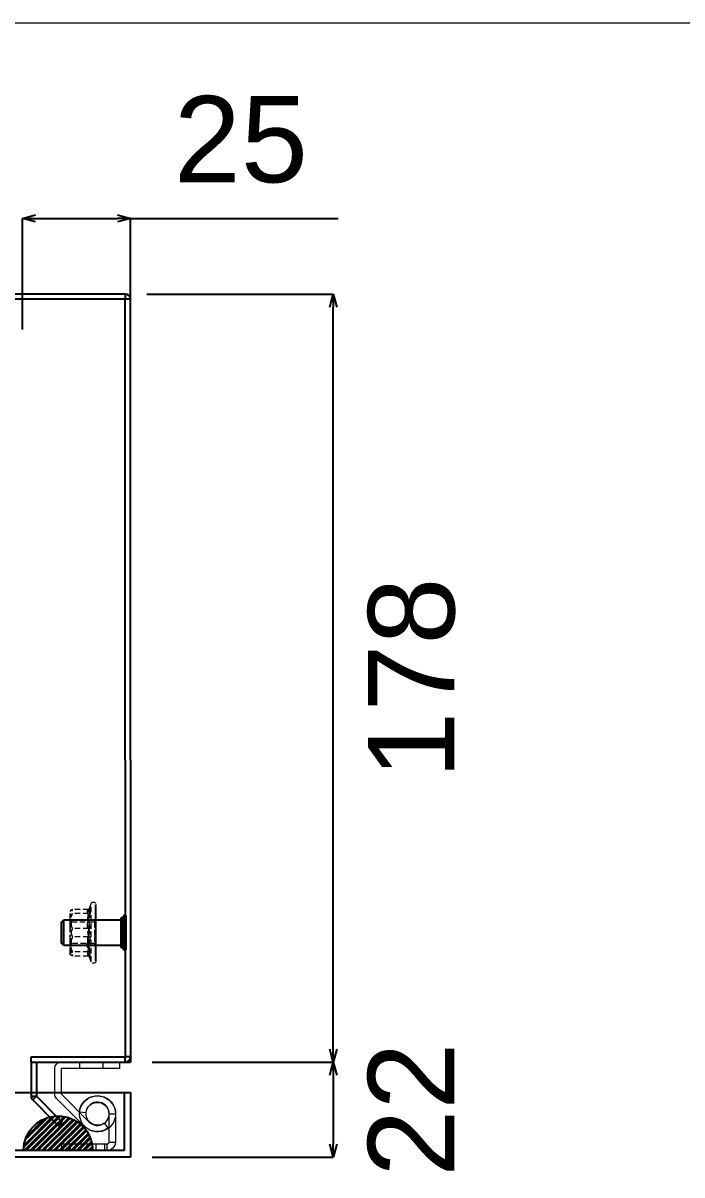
# Model space of a CAD drawing. Header units: millimetres. Extents: x 10661 to 13187, y 5596 to 7390.
# Drawn here: x 11760 to 11912.6, y 7087.6 to 7354.5 of the extents above; entities that cross this region are included whole.
import ezdxf
from ezdxf.lldxf.tags import DXFTag

# ---------------------------------------------------------------- set-up
doc = ezdxf.new("R2010")
doc.units = ezdxf.units.MM
doc.linetypes.add('HIDDEN', pattern=[1.905, 1.27, -0.635])
doc.layers.add('FRAME070', color=5, linetype='Continuous')
doc.styles.get("Standard").update_dxf_attribs({"font": 'arial.ttf'})
tags = doc.linetypes.add('CENTER', pattern=[50.8, 31.75, -6.35, 6.35, -6.35]).pattern_tags.tags
tags[10:11] = [DXFTag(74, 4), DXFTag(75, 0), DXFTag(340, '0'), DXFTag(46, 1.0), DXFTag(50, 0.0), DXFTag(44, 0.0), DXFTag(45, 0.0)]
tags[8:9] = [DXFTag(74, 4), DXFTag(75, 0), DXFTag(340, '0'), DXFTag(46, 1.0), DXFTag(50, 0.0), DXFTag(44, 0.0), DXFTag(45, 0.0)]
tags[6:7] = [DXFTag(74, 4), DXFTag(75, 0), DXFTag(340, '0'), DXFTag(46, 1.0), DXFTag(50, 0.0), DXFTag(44, 0.0), DXFTag(45, 0.0)]
tags[4:5] = [DXFTag(74, 4), DXFTag(75, 0), DXFTag(340, '0'), DXFTag(46, 1.0), DXFTag(50, 0.0), DXFTag(44, 0.0), DXFTag(45, 0.0)]
doc.dimstyles.new('pong', dxfattribs={"dimtxt": 20, "dimasz": 3, "dimexe": 0.18, "dimexo": 5, "dimgap": 8, "dimtad": 2, "dimdsep": 46, "dimtxsty": 'Standard', "dimblk": 'OPEN30', "dimcen": 2.5, "dimclrd": 1, "dimclre": 4, "dimclrt": 4, "dimadec": 0, "dimazin": 2, "dimtfac": 1, "dimtmove": 0, "dimatfit": 3, "dimldrblk": 'OPEN30', "dimfxl": 1, "dimtolj": 2, "dimarcsym": 0})

# ---------------------------------------------------------------- blocks, each defined once
blk = doc.blocks.new('A$C178D0ACC')
at = {"color": 7, "linetype": 'Continuous', "lineweight": 13}
blk.add_lwpolyline([(-6.75, 0), (6.75, 0), (6.75, 1.5), (-6.75, 1.5), (-6.75, 7.38), (-0.26, 13.87, -4.510709), (-1.04, 11.72), (-2.53, 11.59, 4.510709), (-1.32, 14.93), (-7.81, 8.44, 0.198912), (-8.25, 7.38), (-8.25, 1.5, 0.414214)], format="xyb", close=True, dxfattribs=at)
at = {"color": 1, "lineweight": 9}
blk.add_lwpolyline([(-2.4, 0), (2.9, 0), (2.9, 1.5), (-2.4, 1.5)], close=True, dxfattribs=at)
blk = doc.blocks.new('A$C0B7E02CE')
at = {"color": 7, "linetype": 'Continuous', "lineweight": 13}
for p, q in [((-2.65, 0), (-4.15, 0)), ((-4.15, 0), (-4.15, -6.55)), ((-2.65, 0), (-2.65, -6.55)), ((-1.56, -2.14), (-2.44, -3.36)), ((-2.65, -6.55), (-4.15, -6.55)), ((-2.15, -7.05), (-2.15, -8.55)), ((-2.15, -7.05), (-1.65, -7.05)), ((-1.65, -7.05), (-1.65, -8.55)), ((-1.65, -7.05), (0.35, -7.05)), ((0.35, -7.05), (0.35, -8.55)), ((0.35, -7.05), (6.35, -7.05)), ((6.35, -7.05), (6.35, -8.55)), ((6.35, -7.05), (8.35, -7.05)), ((8.35, -7.05), (8.35, -8.55)), ((-2.15, -8.55), (-1.65, -8.55)), ((-1.65, -8.55), (0.35, -8.55)), ((0.35, -8.55), (6.35, -8.55)), ((6.35, -8.55), (8.35, -8.55))]:
    blk.add_line(p, q, dxfattribs=at)
for centre, radius, start, end in [((0, 0), 4.15, 234, 180), ((0, 0), 2.65, 234, 180), ((-2.15, -6.55), 2, 180, 270), ((-2.15, -6.55), 0.5, 180, 270)]:
    blk.add_arc(centre, radius, start, end, dxfattribs=at)
blk = doc.blocks.new('A$C310157CF')
at = {"color": 7, "linetype": 'HIDDEN', "lineweight": 0}
for p, q in [((-5.41, 1.72), (-5.41, 5.4)), ((-3.18, 6), (-5, 6)), ((-4.46, 1.72), (-4.46, 5.4)), ((1.76, 6), (-3.18, 6)), ((2.5, 5.65), (-2.5, 5.65)), ((-0.95, 1.72), (-0.95, 5.4)), ((0.95, 1.72), (0.95, 5.4)), ((4.93, 6), (1.76, 6)), ((4.46, 1.72), (4.46, 5.4)), ((5.41, 1.72), (5.41, 5.4)), ((6.71, 1.1), (-6.72, 1.1)), ((-2.5, 0.38), (0.88, 0.38)), ((0.88, 0.38), (2.5, 0.38))]:
    blk.add_line(p, q, dxfattribs=at)
blk.add_line((6.53, 0), (-6.53, 0))
for centre, start, end in [((-6.53, 0.57), 110, 270), ((6.53, 0.57), 270, 70)]:
    blk.add_arc(centre, 0.567, start, end, dxfattribs=at)
for points, knots in [([(-3.18, 6), (-3.79, 5.92), (-4.55, 5.82), (-5.26, 5.47), (-5.41, 5.4)], [0, 0, 0, 0, 0.801462, 1, 1, 1, 1]), ([(-5.41, 5.4), (-5.27, 5.68), (-5.11, 5.99), (-4.95, 6), (-4.93, 6)], [0, 0, 0, 0, 0.896037, 1, 1, 1, 1]), ([(-1.76, 6), (-1.89, 6), (-2.78, 5.98), (-3.7, 5.71), (-4.43, 5.41), (-4.46, 5.4)], [0, 0, 0, 0, 0.148486, 0.965571, 1, 1, 1, 1]), ([(-0.95, 5.4), (-1.6, 5.68), (-2.34, 5.99), (-3.1, 6), (-3.18, 6)], [0, 0, 0, 0, 0.896037, 1, 1, 1, 1]), ([(0.95, 5.4), (0.72, 5.49), (-0.15, 5.84), (-1.07, 5.93), (-1.76, 6)], [0, 0, 0, 0, 0.263253, 1, 1, 1, 1]), ([(1.76, 6), (1.62, 6), (0.73, 5.98), (-0.18, 5.71), (-0.92, 5.41), (-0.95, 5.4)], [0, 0, 0, 0, 0.148486, 0.965571, 1, 1, 1, 1]), ([(0.95, 5.4), (1.6, 5.68), (2.34, 5.99), (3.1, 6), (3.18, 6)], [0, 0, 0, 0, 0.896035, 1, 1, 1, 1]), ([(4.46, 5.4), (4.23, 5.49), (3.36, 5.84), (2.44, 5.93), (1.76, 6)], [0, 0, 0, 0, 0.263254, 1, 1, 1, 1]), ([(3.18, 6), (3.79, 5.92), (4.55, 5.82), (5.26, 5.47), (5.41, 5.4)], [0, 0, 0, 0, 0.801465, 1, 1, 1, 1]), ([(4.93, 6), (4.8, 5.92), (4.64, 5.82), (4.49, 5.47), (4.46, 5.4)], [0, 0, 0, 0, 0.801461, 1, 1, 1, 1]), ([(5.41, 5.4), (5.27, 5.68), (5.11, 5.99), (4.95, 6), (4.93, 6)], [0, 0, 0, 0, 0.896037, 1, 1, 1, 1]), ([(-5.68, 1.34), (-5.68, 1.34), (-5.64, 1.36), (-5.56, 1.4), (-5.48, 1.49), (-5.42, 1.6), (-5.41, 1.68), (-5.41, 1.72)], [0, 0, 0, 0, 0.007907, 0.267532, 0.528602, 0.763814, 1, 1, 1, 1]), ([(-1, 1.34), (-1.18, 1.38), (-2.09, 1.59), (-3.66, 1.74), (-5.04, 1.47), (-5.68, 1.34)], [0, 0, 0, 0, 0.118083, 0.592258, 1, 1, 1, 1]), ([(-5.49, 1.48), (-5.35, 1.57), (-5.07, 1.74), (-4.81, 1.47), (-4.68, 1.34)], [0, 0, 0, 0, 0.500552, 1, 1, 1, 1]), ([(-5.41, 1.72), (-4.67, 1.85), (-3.19, 2.11), (-1.7, 1.85), (-0.95, 1.72)], [0, 0, 0, 0, 0.492149, 1, 1, 1, 1]), ([(-4.46, 1.72), (-4.61, 1.85), (-4.93, 2.11), (-5.25, 1.85), (-5.41, 1.72)], [0, 0, 0, 0, 0.492148, 1, 1, 1, 1]), ([(-4.46, 1.72), (-4.46, 1.68), (-4.47, 1.6), (-4.52, 1.49), (-4.59, 1.4), (-4.65, 1.36), (-4.68, 1.34), (-4.68, 1.34)], [0, 0, 0, 0, 0.236185, 0.471405, 0.732466, 0.992087, 1, 1, 1, 1]), ([(-4.68, 1.34), (-4.46, 1.38), (-3.35, 1.59), (-1.43, 1.74), (0.23, 1.47), (1, 1.34)], [0, 0, 0, 0, 0.118083, 0.592258, 1, 1, 1, 1]), ([(0.95, 1.72), (0.06, 1.85), (-1.74, 2.11), (-3.54, 1.85), (-4.46, 1.72)], [0, 0, 0, 0, 0.492148, 1, 1, 1, 1]), ([(-1, 1.34), (-0.99, 1.34), (-0.99, 1.36), (-0.97, 1.4), (-0.96, 1.49), (-0.95, 1.6), (-0.95, 1.68), (-0.95, 1.72)], [0, 0, 0, 0, 0.007908, 0.267532, 0.528599, 0.763814, 1, 1, 1, 1]), ([(4.68, 1.34), (4.46, 1.38), (3.35, 1.59), (1.43, 1.74), (-0.23, 1.47), (-1, 1.34)], [0, 0, 0, 0, 0.118084, 0.592258, 1, 1, 1, 1]), ([(-0.95, 1.72), (-0.06, 1.85), (1.74, 2.11), (3.54, 1.85), (4.46, 1.72)], [0, 0, 0, 0, 0.492149, 1, 1, 1, 1]), ([(5.41, 1.72), (4.67, 1.85), (3.19, 2.11), (1.7, 1.85), (0.95, 1.72)], [0, 0, 0, 0, 0.492147, 1, 1, 1, 1]), ([(0.95, 1.72), (0.95, 1.68), (0.95, 1.6), (0.96, 1.49), (0.97, 1.4), (0.99, 1.36), (0.99, 1.34), (1, 1.34)], [0, 0, 0, 0, 0.236186, 0.471401, 0.732468, 0.992092, 1, 1, 1, 1]), ([(1, 1.34), (1.18, 1.38), (2.09, 1.59), (3.66, 1.74), (5.04, 1.47), (5.68, 1.34)], [0, 0, 0, 0, 0.118083, 0.592257, 1, 1, 1, 1]), ([(4.46, 1.72), (4.61, 1.85), (4.93, 2.11), (5.25, 1.85), (5.41, 1.72)], [0, 0, 0, 0, 0.492148, 1, 1, 1, 1]), ([(4.68, 1.34), (4.68, 1.34), (4.65, 1.36), (4.59, 1.4), (4.52, 1.49), (4.47, 1.6), (4.46, 1.68), (4.46, 1.72)], [0, 0, 0, 0, 0.007913, 0.267525, 0.5286, 0.763814, 1, 1, 1, 1]), ([(5.68, 1.34), (5.64, 1.38), (5.43, 1.59), (5.09, 1.74), (4.81, 1.47), (4.68, 1.34)], [0, 0, 0, 0, 0.118084, 0.592259, 1, 1, 1, 1]), ([(5.3, 1.62), (5.3, 1.62), (5.32, 1.63), (5.39, 1.6), (5.49, 1.47), (5.51, 1.45)], [0, 0, 0, 0, 0.006763, 0.854115, 1, 1, 1, 1]), ([(5.41, 1.72), (5.41, 1.68), (5.42, 1.6), (5.48, 1.49), (5.56, 1.4), (5.64, 1.36), (5.68, 1.34), (5.68, 1.34)], [0, 0, 0, 0, 0.236186, 0.471402, 0.732454, 0.992093, 1, 1, 1, 1])]:
    blk.add_open_spline(points, degree=3, knots=knots, dxfattribs=at)
for points in [[(-3, 6), (-2.5, 5.65)], [(-2.5, 5.65), (-2.5, 0.38)], [(2.5, 5.65), (3, 6)], [(2.5, 0.38), (2.5, 5.65)], [(-5.34, 1.61), (-6.73, 1.1)], [(-5.52, 1.43), (-5.48, 1.47)], [(-5.35, 1.6), (-5.33, 1.6)], [(-2.5, 0.38), (-3, 0.03)], [(-3, 0.03), (-3, 0)], [(3, 0.03), (2.5, 0.38)], [(3, 0), (3, 0.03)], [(6.73, 1.1), (5.34, 1.61)], [(5.51, 1.45), (5.52, 1.43)]]:
    blk.add_open_spline(points, degree=1, dxfattribs=at)
blk = doc.blocks.new('A$C1EE243DC')
for p, q in [((-14.4, -0.75), (-14.4, 3)), ((-14.99, -2.41), (-14.99, 2.41)), ((-14.4, -3), (-14.4, -0.75))]:
    blk.add_line(p, q)
at = {"color": 0, "linetype": 'ByBlock', "lineweight": -2}
for p, q in [((-1.19, 3.35), (-1.19, 3.37)), ((-1.19, 3.34), (-1.19, 3.35)), ((-1.19, 3.14), (-1.19, 3.34)), ((-1.19, 2.78), (-1.19, 3.14)), ((-0.82, 2.98), (-1.19, 2.98)), ((-0.82, 2.98), (-1.19, 2.98)), ((-0.82, 2.97), (-1.19, 2.97)), ((-0.82, 2.96), (-1.19, 2.96)), ((-0.82, 2.8), (-1.19, 2.8)), ((-0.82, 2.78), (-1.19, 2.78)), ((-0.82, 2.76), (-1.19, 2.76)), ((-1.19, 2.66), (-1.19, 2.75)), ((-0.82, 2.74), (-1.19, 2.74)), ((-0.82, 3.34), (-0.82, 3.37)), ((-0.59, 3.35), (-0.82, 3.35)), ((-0.82, 3.34), (-0.82, 3.14)), ((-0.59, 3.34), (-0.82, 3.34)), ((-0.59, 3.33), (-0.82, 3.33)), ((-0.59, 3.33), (-0.82, 3.33)), ((-0.59, 3.14), (-0.82, 3.14)), ((-0.82, 2.66), (-0.82, 3.14)), ((-0.59, 3.13), (-0.82, 3.13)), ((-0.59, 3.12), (-0.82, 3.12)), ((-0.59, 3.06), (-0.82, 3.06)), ((-0.59, 2.75), (-0.82, 2.75)), ((-0.59, -0.96), (-0.59, 3.8)), ((0, -3.8), (0, 3.8)), ((-1.19, 2.11), (-1.19, 2.66)), ((-0.82, 2.43), (-1.19, 2.43)), ((-0.82, 2.39), (-1.19, 2.39)), ((-0.82, 2.37), (-1.19, 2.37)), ((-0.82, 2.33), (-1.19, 2.33)), ((-1.19, 1.84), (-1.19, 2.11)), ((-1.19, 1.89), (-1.19, 1.81)), ((-0.82, 1.89), (-1.19, 1.89)), ((-0.82, 1.84), (-1.19, 1.84)), ((-0.82, 1.81), (-1.19, 1.81)), ((-1.19, 1.42), (-1.19, 1.76)), ((-0.82, 1.76), (-1.19, 1.76)), ((-1.19, 1.27), (-1.19, 1.42)), ((-1.19, 0.51), (-1.19, 1.27)), ((-0.82, 1.22), (-1.19, 1.22)), ((-0.82, 1.17), (-1.19, 1.17)), ((-0.82, 1.13), (-1.19, 1.13)), ((-0.82, 1.07), (-1.19, 1.07)), ((-1.19, 0.41), (-1.19, 0.51)), ((-1.19, 0.47), (-1.19, 0.37)), ((-0.82, 0.47), (-1.19, 0.47)), ((-0.82, 0.41), (-1.19, 0.41)), ((-1.19, -0.3), (-1.19, 0.41)), ((-0.82, 0.37), (-1.19, 0.37)), ((-0.82, 0.31), (-1.19, 0.31)), ((-0.82, 2.66), (-0.82, 2.39)), ((-0.59, 2.66), (-0.82, 2.66)), ((-0.59, 2.65), (-0.82, 2.65)), ((-0.59, 2.63), (-0.82, 2.63)), ((-0.82, 2.08), (-0.82, 2.39)), ((-0.59, 2.11), (-0.82, 2.11)), ((-0.82, 1.27), (-0.82, 2.11)), ((-0.59, 2.08), (-0.82, 2.08)), ((-0.59, 2.07), (-0.82, 2.07)), ((-0.59, 1.94), (-0.82, 1.94)), ((-0.59, 1.42), (-0.82, 1.42)), ((-0.82, 1.27), (-0.82, 1.17)), ((-0.59, 1.27), (-0.82, 1.27)), ((-0.59, 1.25), (-0.82, 1.25)), ((-0.59, 1.22), (-0.82, 1.22)), ((-0.82, 0.48), (-0.82, 1.07)), ((-0.59, 0.51), (-0.82, 0.51)), ((-0.82, -0.46), (-0.82, 0.51)), ((-0.59, 0.48), (-0.82, 0.48)), ((-0.59, 0.46), (-0.82, 0.46)), ((-0.59, 0.3), (-0.82, 0.3)), ((-1.19, -0.31), (-1.19, -0.3)), ((-1.19, -0.3), (-1.19, -0.37)), ((-0.82, -0.31), (-1.19, -0.31)), ((-0.82, -0.37), (-1.19, -0.37)), ((-1.19, -0.46), (-1.19, -0.37)), ((-0.82, -0.41), (-1.19, -0.41)), ((-1.19, -1.22), (-1.19, -0.46)), ((-0.82, -0.47), (-1.19, -0.47)), ((-0.82, -1.07), (-1.19, -1.07)), ((-0.82, -1.13), (-1.19, -1.13)), ((-0.82, -1.17), (-1.19, -1.17)), ((-1.19, -1.27), (-1.19, -1.22)), ((-0.82, -1.22), (-1.19, -1.22)), ((-1.19, -1.76), (-1.19, -1.25)), ((-0.82, -1.76), (-1.19, -1.76)), ((-0.82, -1.81), (-1.19, -1.81)), ((-1.19, -2.07), (-1.19, -1.81)), ((-0.82, -1.84), (-1.19, -1.84)), ((-0.82, -1.89), (-1.19, -1.89)), ((-1.19, -2.63), (-1.19, -2.07)), ((-0.82, -2.33), (-1.19, -2.33)), ((-0.82, -2.37), (-1.19, -2.37)), ((-0.82, -2.39), (-1.19, -2.39)), ((-0.82, -2.43), (-1.19, -2.43)), ((-1.19, -2.66), (-1.19, -2.63)), ((-1.19, -2.76), (-1.19, -2.65)), ((-0.59, -0.3), (-0.82, -0.3)), ((-0.59, -0.46), (-0.82, -0.46)), ((-0.82, -0.46), (-0.82, -0.51)), ((-0.82, -1.13), (-0.82, -0.48)), ((-0.59, -0.48), (-0.82, -0.48)), ((-0.59, -0.51), (-0.82, -0.51)), ((-0.82, -1.13), (-0.82, -1.22)), ((-0.82, -2.07), (-0.82, -1.22)), ((-0.59, -1.22), (-0.82, -1.22)), ((-0.59, -1.25), (-0.82, -1.25)), ((-0.59, -1.27), (-0.82, -1.27)), ((-0.59, -1.42), (-0.82, -1.42)), ((-0.59, -1.94), (-0.82, -1.94)), ((-0.59, -2.07), (-0.82, -2.07)), ((-0.82, -2.07), (-0.82, -2.11)), ((-0.82, -2.37), (-0.82, -2.08)), ((-0.59, -2.08), (-0.82, -2.08)), ((-0.59, -2.11), (-0.82, -2.11)), ((-0.82, -2.37), (-0.82, -2.63)), ((-0.82, -3.12), (-0.82, -2.63)), ((-0.59, -2.63), (-0.82, -2.63)), ((-0.59, -2.65), (-0.82, -2.65)), ((-0.59, -2.66), (-0.82, -2.66)), ((-0.59, -3.8), (-0.59, -0.96)), ((-0.82, -2.74), (-1.19, -2.74)), ((-0.82, -2.76), (-1.19, -2.76)), ((-1.19, -3.12), (-1.19, -2.76)), ((-0.82, -2.78), (-1.19, -2.78)), ((-0.82, -2.8), (-1.19, -2.8)), ((-0.82, -2.96), (-1.19, -2.96)), ((-0.82, -2.97), (-1.19, -2.97)), ((-0.82, -2.98), (-1.19, -2.98)), ((-0.82, -2.98), (-1.19, -2.98)), ((-1.19, -3.33), (-1.19, -3.12)), ((-1.19, -3.34), (-1.19, -3.33)), ((-1.19, -3.35), (-1.19, -3.37)), ((-0.59, -2.75), (-0.82, -2.75)), ((-0.59, -3.06), (-0.82, -3.06)), ((-0.59, -3.12), (-0.82, -3.12)), ((-0.82, -3.12), (-0.82, -3.33)), ((-0.59, -3.13), (-0.82, -3.13)), ((-0.59, -3.14), (-0.82, -3.14)), ((-0.82, -3.37), (-0.82, -3.33)), ((-0.59, -3.33), (-0.82, -3.33)), ((-0.59, -3.33), (-0.82, -3.33)), ((-0.59, -3.34), (-0.82, -3.34)), ((-0.59, -3.35), (-0.82, -3.35))]:
    blk.add_line(p, q, dxfattribs=at)
for centre, start, end in [((-0.3, 3.8), 0, 180), ((-0.3, -3.8), 180, 0)]:
    blk.add_arc(centre, 0.297, start, end, dxfattribs=at)
for points in [[(-14.99, 2.41), (-14.4, 3)], [(-14.4, 3), (-0.82, 3)], [(-14.4, -3), (-14.99, -2.41)], [(-0.82, -3), (-14.4, -3)]]:
    blk.add_open_spline(points, degree=1)
for points in [[(-1.19, 3.37), (-0.59, 3.73)], [(-0.82, 3.37), (-0.59, 3.37)], [(0, 3.8), (0.01, 3.8)], [(-0.59, -3.74), (-1.19, -3.37)], [(-0.59, -3.37), (-0.82, -3.37)], [(0.01, -3.8), (0, -3.8)]]:
    blk.add_open_spline(points, degree=1, dxfattribs=at)
for points, knots in [([(-1.19, 3.35), (-1.08, 3.42), (-0.88, 3.55), (-0.68, 3.67), (-0.59, 3.72)], [0, 0, 0, 0, 0.559493, 1, 1, 1, 1]), ([(-0.59, 3.7), (-0.68, 3.65), (-0.88, 3.53), (-1.08, 3.4), (-1.19, 3.33)], [0, 0, 0, 0, 0.440507, 1, 1, 1, 1]), ([(-0.59, 3.69), (-0.78, 3.58), (-0.98, 3.46), (-1.18, 3.34), (-1.19, 3.34)], [0, 0, 0, 0, 0.950163, 1, 1, 1, 1]), ([(-1.19, 3.33), (-1.07, 3.4), (-0.87, 3.52), (-0.67, 3.64), (-0.59, 3.68)], [0, 0, 0, 0, 0.625372, 1, 1, 1, 1]), ([(-1.19, 3.14), (-1.18, 3.14), (-0.98, 3.26), (-0.78, 3.38), (-0.59, 3.5)], [0, 0, 0, 0, 0.049832, 1, 1, 1, 1]), ([(-0.59, 3.48), (-0.67, 3.43), (-0.87, 3.31), (-1.07, 3.19), (-1.19, 3.12)], [0, 0, 0, 0, 0.374629, 1, 1, 1, 1]), ([(-0.59, 3.45), (-0.67, 3.41), (-0.87, 3.3), (-1.07, 3.19), (-1.19, 3.13)], [0, 0, 0, 0, 0.374627, 1, 1, 1, 1]), ([(-1.19, 3.06), (-1.07, 3.12), (-0.87, 3.23), (-0.67, 3.33), (-0.59, 3.37)], [0, 0, 0, 0, 0.625372, 1, 1, 1, 1]), ([(-1.19, 2.75), (-1.07, 2.82), (-0.87, 2.93), (-0.67, 3.04), (-0.59, 3.08)], [0, 0, 0, 0, 0.625373, 1, 1, 1, 1]), ([(-0.59, 2.96), (-0.67, 2.92), (-0.87, 2.82), (-1.07, 2.71), (-1.19, 2.65)], [0, 0, 0, 0, 0.374626, 1, 1, 1, 1]), ([(-0.59, 2.92), (-0.67, 2.89), (-0.87, 2.8), (-1.07, 2.71), (-1.19, 2.66)], [0, 0, 0, 0, 0.374627, 1, 1, 1, 1]), ([(-1.19, 2.63), (-1.07, 2.68), (-0.87, 2.77), (-0.67, 2.85), (-0.59, 2.89)], [0, 0, 0, 0, 0.625374, 1, 1, 1, 1]), ([(-1.19, 2.11), (-1.07, 2.16), (-0.87, 2.25), (-0.67, 2.34), (-0.59, 2.37)], [0, 0, 0, 0, 0.625373, 1, 1, 1, 1]), ([(-0.59, 2.33), (-0.67, 2.3), (-0.87, 2.21), (-1.07, 2.12), (-1.19, 2.07)], [0, 0, 0, 0, 0.374627, 1, 1, 1, 1]), ([(-0.59, 2.28), (-0.67, 2.25), (-0.87, 2.19), (-1.07, 2.12), (-1.19, 2.08)], [0, 0, 0, 0, 0.374628, 1, 1, 1, 1]), ([(-1.19, 1.94), (-1.07, 1.98), (-0.87, 2.03), (-0.67, 2.09), (-0.59, 2.11)], [0, 0, 0, 0, 0.625373, 1, 1, 1, 1]), ([(-1.19, 1.42), (-1.07, 1.46), (-0.87, 1.52), (-0.67, 1.58), (-0.59, 1.61)], [0, 0, 0, 0, 0.625375, 1, 1, 1, 1]), ([(-0.59, 1.43), (-0.67, 1.4), (-0.87, 1.35), (-1.07, 1.29), (-1.19, 1.25)], [0, 0, 0, 0, 0.374626, 1, 1, 1, 1]), ([(-0.59, 1.37), (-0.67, 1.35), (-0.87, 1.32), (-1.07, 1.29), (-1.19, 1.27)], [0, 0, 0, 0, 0.374623, 1, 1, 1, 1]), ([(-1.19, 1.22), (-1.08, 1.24), (-0.88, 1.27), (-0.68, 1.3), (-0.59, 1.31)], [0, 0, 0, 0, 0.559496, 1, 1, 1, 1]), ([(-1.19, 0.51), (-1.07, 0.53), (-0.87, 0.57), (-0.67, 0.6), (-0.59, 0.61)], [0, 0, 0, 0, 0.625376, 1, 1, 1, 1]), ([(-0.59, 0.56), (-0.68, 0.54), (-0.88, 0.51), (-1.08, 0.48), (-1.19, 0.46)], [0, 0, 0, 0, 0.440504, 1, 1, 1, 1]), ([(-0.59, 0.49), (-0.78, 0.49), (-0.98, 0.48), (-1.18, 0.48), (-1.19, 0.48)], [0, 0, 0, 0, 0.950166, 1, 1, 1, 1]), ([(-1.19, 0.3), (-1.08, 0.3), (-0.88, 0.3), (-0.68, 0.29), (-0.59, 0.29)], [0, 0, 0, 0, 0.559496, 1, 1, 1, 1]), ([(-1.19, -0.3), (-1.18, -0.3), (-0.98, -0.3), (-0.78, -0.3), (-0.59, -0.29)], [0, 0, 0, 0, 0.049834, 1, 1, 1, 1]), ([(-0.59, -0.56), (-0.78, -0.53), (-0.98, -0.49), (-1.18, -0.46), (-1.19, -0.46)], [0, 0, 0, 0, 0.950161, 1, 1, 1, 1]), ([(-0.59, -0.49), (-0.68, -0.49), (-0.88, -0.49), (-1.08, -0.48), (-1.19, -0.48)], [0, 0, 0, 0, 0.440504, 1, 1, 1, 1]), ([(-1.19, -0.51), (-1.07, -0.53), (-0.87, -0.57), (-0.67, -0.6), (-0.59, -0.61)], [0, 0, 0, 0, 0.625377, 1, 1, 1, 1]), ([(-1.19, -1.22), (-1.18, -1.22), (-0.98, -1.25), (-0.78, -1.28), (-0.59, -1.31)], [0, 0, 0, 0, 0.049837, 1, 1, 1, 1]), ([(-0.59, -1.43), (-0.67, -1.4), (-0.87, -1.35), (-1.07, -1.29), (-1.19, -1.25)], [0, 0, 0, 0, 0.374627, 1, 1, 1, 1]), ([(-0.59, -1.37), (-0.67, -1.35), (-0.87, -1.32), (-1.07, -1.29), (-1.19, -1.27)], [0, 0, 0, 0, 0.374623, 1, 1, 1, 1]), ([(-1.19, -1.42), (-1.07, -1.46), (-0.87, -1.52), (-0.67, -1.58), (-0.59, -1.61)], [0, 0, 0, 0, 0.625378, 1, 1, 1, 1]), ([(-1.19, -1.94), (-1.07, -1.98), (-0.87, -2.03), (-0.67, -2.09), (-0.59, -2.11)], [0, 0, 0, 0, 0.625373, 1, 1, 1, 1]), ([(-0.59, -2.33), (-0.67, -2.3), (-0.87, -2.21), (-1.07, -2.12), (-1.19, -2.07)], [0, 0, 0, 0, 0.374627, 1, 1, 1, 1]), ([(-0.59, -2.28), (-0.67, -2.25), (-0.87, -2.19), (-1.07, -2.12), (-1.19, -2.08)], [0, 0, 0, 0, 0.374625, 1, 1, 1, 1]), ([(-1.19, -2.11), (-1.07, -2.16), (-0.87, -2.25), (-0.67, -2.34), (-0.59, -2.37)], [0, 0, 0, 0, 0.625373, 1, 1, 1, 1]), ([(-1.19, -2.63), (-1.07, -2.68), (-0.87, -2.77), (-0.67, -2.85), (-0.59, -2.89)], [0, 0, 0, 0, 0.625373, 1, 1, 1, 1]), ([(-0.59, -2.96), (-0.67, -2.92), (-0.87, -2.82), (-1.07, -2.71), (-1.19, -2.65)], [0, 0, 0, 0, 0.374628, 1, 1, 1, 1]), ([(-0.59, -2.92), (-0.67, -2.89), (-0.87, -2.8), (-1.07, -2.71), (-1.19, -2.66)], [0, 0, 0, 0, 0.374623, 1, 1, 1, 1]), ([(-1.19, -2.75), (-1.07, -2.82), (-0.87, -2.93), (-0.67, -3.04), (-0.59, -3.08)], [0, 0, 0, 0, 0.625376, 1, 1, 1, 1]), ([(-1.19, -3.06), (-1.07, -3.12), (-0.87, -3.23), (-0.67, -3.33), (-0.59, -3.37)], [0, 0, 0, 0, 0.625374, 1, 1, 1, 1]), ([(-0.59, -3.48), (-0.67, -3.43), (-0.87, -3.31), (-1.07, -3.19), (-1.19, -3.12)], [0, 0, 0, 0, 0.374626, 1, 1, 1, 1]), ([(-0.59, -3.45), (-0.67, -3.41), (-0.87, -3.3), (-1.07, -3.19), (-1.19, -3.13)], [0, 0, 0, 0, 0.374629, 1, 1, 1, 1]), ([(-1.19, -3.14), (-1.08, -3.21), (-0.88, -3.32), (-0.68, -3.44), (-0.59, -3.5)], [0, 0, 0, 0, 0.559499, 1, 1, 1, 1]), ([(-1.19, -3.33), (-1.07, -3.4), (-0.87, -3.52), (-0.67, -3.64), (-0.59, -3.68)], [0, 0, 0, 0, 0.625375, 1, 1, 1, 1]), ([(-0.59, -3.7), (-0.78, -3.59), (-0.98, -3.46), (-1.18, -3.34), (-1.19, -3.33)], [0, 0, 0, 0, 0.950171, 1, 1, 1, 1]), ([(-0.59, -3.69), (-0.68, -3.64), (-0.88, -3.52), (-1.08, -3.4), (-1.19, -3.34)], [0, 0, 0, 0, 0.440507, 1, 1, 1, 1]), ([(-1.19, -3.35), (-1.18, -3.36), (-0.98, -3.48), (-0.78, -3.61), (-0.59, -3.72)], [0, 0, 0, 0, 0.049829, 1, 1, 1, 1])]:
    blk.add_open_spline(points, degree=3, knots=knots, dxfattribs=at)
at = {"xscale": -1, "rotation": 90}
blk.add_blockref('A$C310157CF', (-6.99, 0), dxfattribs=at)
blk = doc.blocks.new('_Open30')
at = {"color": 0, "linetype": 'ByBlock', "lineweight": -2}
for p, q in [((-1, 0.268), (0, 0)), ((0, 0), (-1, -0.268)), ((0, 0), (-1, 0))]:
    blk.add_line(p, q, dxfattribs=at)
blk = doc.blocks.new('*D3347')
at = {"color": 4, "linetype": 'CENTER', "lineweight": -2}
for p, q in [((11759.91, 7283.5), (11759.91, 7309.24)), ((11784.91, 7283.5), (11784.91, 7309.24))]:
    blk.add_line(p, q, dxfattribs=at)
at = {"color": 1, "lineweight": -2}
for p, q in [((11762.91, 7309.24), (11781.91, 7309.24)), ((11784.91, 7309.24), (11833.05, 7309.24))]:
    blk.add_line(p, q, dxfattribs=at)
at = {"layer": 'DEFPOINTS', "color": 0}
for p in [(11784.91, 7309.24), (11759.91, 7278.5), (11784.91, 7278.5)]:
    blk.add_point(p, dxfattribs=at)
at = {"color": 1, "lineweight": -2, "xscale": 3, "yscale": 3, "zscale": 3, "rotation": 180}
blk.add_blockref('_Open30', (11759.91, 7309.24), dxfattribs=at)
at = {"color": 1, "lineweight": -2, "xscale": 3, "yscale": 3, "zscale": 3}
blk.add_blockref('_Open30', (11784.91, 7309.24), dxfattribs=at)
at = {"color": 4, "insert": (11810.48, 7327.46), "char_height": 20, "attachment_point": 5}
blk.add_mtext('\\A2;25', dxfattribs=at)
blk = doc.blocks.new('*D3350')
at = {"color": 4, "linetype": 'CENTER', "lineweight": -2}
for p, q in [((11788.71, 7291.7), (11831.87, 7291.7)), ((11789.91, 7113.7), (11831.87, 7113.7))]:
    blk.add_line(p, q, dxfattribs=at)
at = {"color": 1, "lineweight": -2}
blk.add_line((11831.87, 7116.7), (11831.87, 7288.7), dxfattribs=at)
at = {"layer": 'DEFPOINTS', "color": 0}
for p in [(11783.71, 7291.7), (11831.87, 7291.7), (11784.91, 7113.7)]:
    blk.add_point(p, dxfattribs=at)
at = {"color": 1, "lineweight": -2, "xscale": 3, "yscale": 3, "zscale": 3}
for p, rotation in [((11831.87, 7291.7), 90), ((11831.87, 7113.7), 270)]:
    blk.add_blockref('_Open30', p, dxfattribs=dict(at, rotation=rotation))
at = {"color": 4, "insert": (11850.08, 7202.7), "char_height": 20, "attachment_point": 5, "rotation": 90}
blk.add_mtext('\\A2;178', dxfattribs=at)
blk = doc.blocks.new('*D3351')
at = {"color": 4, "linetype": 'CENTER', "lineweight": -2}
for p, q in [((11789.91, 7113.7), (11831.87, 7113.7)), ((11789.91, 7091.7), (11831.87, 7091.7))]:
    blk.add_line(p, q, dxfattribs=at)
at = {"color": 1, "lineweight": -2}
blk.add_line((11831.87, 7110.7), (11831.87, 7094.7), dxfattribs=at)
at = {"layer": 'DEFPOINTS', "color": 0}
for p in [(11784.91, 7113.7), (11784.91, 7091.7), (11831.87, 7091.7)]:
    blk.add_point(p, dxfattribs=at)
at = {"color": 1, "lineweight": -2, "xscale": 3, "yscale": 3, "zscale": 3}
for p, rotation in [((11831.87, 7113.7), 90), ((11831.87, 7091.7), 270)]:
    blk.add_blockref('_Open30', p, dxfattribs=dict(at, rotation=rotation))
at = {"color": 4, "insert": (11849.91, 7102.7), "char_height": 20, "attachment_point": 5, "rotation": 90}
blk.add_mtext('\\A2;22', dxfattribs=at)

msp = doc.modelspace()

# ---------------------------------------------------------------- hatches: boundary and pattern name
h = msp.add_hatch()
h.set_pattern_fill('ANSI32', color=3, scale=0.1)
h.set_pattern_definition([(45, (8560.7442, -333.3665), (-0.67351921, 0.67351921), []), (45, (8561.1932, -333.3665), (-0.67351921, 0.67351921), [])])
edge = h.paths.add_edge_path()
edge.add_line((11776.149, 7093.204), (11760.149, 7093.204))
edge.add_arc((11768.149, 7093.204), 8, 0, 180, ccw=False)

# ---------------------------------------------------------------- linework, layer by layer
at = {"color": 7, "linetype": 'Continuous', "lineweight": 25}
for p, q in [((11783.711, 7291.704), (11486.111, 7291.704)), ((11783.711, 7290.504), (11486.111, 7290.504)), ((11783.711, 7291.704), (11783.711, 7290.504)), ((11784.911, 7290.504), (11783.711, 7290.504)), ((11783.711, 7183.704), (11783.711, 7290.504)), ((11784.911, 7183.704), (11784.911, 7290.504)), ((11783.711, 7183.704), (11783.711, 7114.904)), ((11784.911, 7183.704), (11784.911, 7113.704)), ((11761.911, 7113.704), (11761.911, 7114.904)), ((11761.911, 7114.904), (11783.511, 7114.904)), ((11783.711, 7114.904), (11783.511, 7114.904)), ((11784.911, 7114.904), (11783.711, 7114.904)), ((11783.711, 7113.704), (11783.711, 7114.904)), ((11761.911, 7113.704), (11784.911, 7113.704)), ((11761.911, 7113.704), (11761.911, 7105.801)), ((11763.111, 7113.704), (11763.111, 7105.801)), ((11761.911, 7105.801), (11763.111, 7105.801)), ((11762.263, 7104.953), (11763.111, 7105.801)), ((11762.263, 7104.953), (11767.184, 7100.032)), ((11763.111, 7105.801), (11768.033, 7100.88)), ((11767.184, 7100.032), (11768.033, 7100.88)), ((11768.033, 7100.88), (11769.124, 7099.789)), ((11767.184, 7100.032), (11768.275, 7098.94)), ((11768.275, 7098.94), (11769.124, 7099.789))]:
    msp.add_line(p, q, dxfattribs=at)
at = {"color": 2}
for p, q in [((11484.911, 7106.704), (11784.911, 7106.704)), ((11486.411, 7106.704), (11783.411, 7106.704)), ((11783.411, 7106.704), (11783.411, 7093.204)), ((11784.911, 7106.704), (11784.911, 7091.704)), ((11783.411, 7093.204), (11486.411, 7093.204)), ((11784.911, 7091.704), (11484.911, 7091.704))]:
    msp.add_line(p, q, dxfattribs=at)
at = {"color": 3}
msp.add_lwpolyline([(11776.149, 7093.204), (11760.149, 7093.204, -1)], format="xyb", close=True, dxfattribs=at)
at = {"color": 7, "linetype": 'Continuous', "lineweight": 25}
for centre, start, end in [((11783.711, 7290.504), 0, 90), ((11783.711, 7114.904), 270, 0), ((11763.111, 7105.801), 180, 225)]:
    msp.add_arc(centre, 1.2, start, end, dxfattribs=at)
at = {"layer": 'FRAME070', "lineweight": 9}
msp.add_line((13150.372, 7354.509), (10693.485, 7354.509), dxfattribs=at)
msp.add_line((13150.372, 7354.509), (10693.485, 7354.509), dxfattribs=at)

# ---------------------------------------------------------------- block references
at = {"color": 2}
msp.add_blockref('A$C1EE243DC', (11783.911, 7143.704), dxfattribs=at)
at = {"color": 2, "lineweight": 9, "xscale": -1, "rotation": 180}
msp.add_blockref('A$C178D0ACC', (11775.612, 7113.704), dxfattribs=at)
at = {"color": 2, "xscale": -1}
msp.add_blockref('A$C0B7E02CE', (11777.261, 7101.744), dxfattribs=at)

# ---------------------------------------------------------------- dimensions: what is measured, and where the dimension line sits
at = {"color": 2}
dim = msp.add_linear_dim(base=(11784.911, 7309.244), p1=(11759.911, 7278.504), p2=(11784.911, 7278.504), dimstyle='pong', dxfattribs=at)
dim.commit()
dim.dimension.update_dxf_attribs({"geometry": '*D3347', "text_midpoint": (11810.482, 7327.455)})
dim = msp.add_linear_dim(base=(11831.871, 7291.704), p1=(11784.911, 7113.704), p2=(11783.711, 7291.704), angle=90, dimstyle='pong', dxfattribs=at)
dim.commit()
dim.dimension.update_dxf_attribs({"geometry": '*D3350', "text_midpoint": (11850.082, 7202.704)})
dim = msp.add_linear_dim(base=(11831.871, 7091.704), p1=(11784.911, 7113.704), p2=(11784.911, 7091.704), angle=90, dimstyle='pong', dxfattribs=at)
dim.commit()
dim.dimension.update_dxf_attribs({"geometry": '*D3351', "text_midpoint": (11831.871, 7102.704), "dimtype": 160})

doc.saveas('drawing.dxf')
